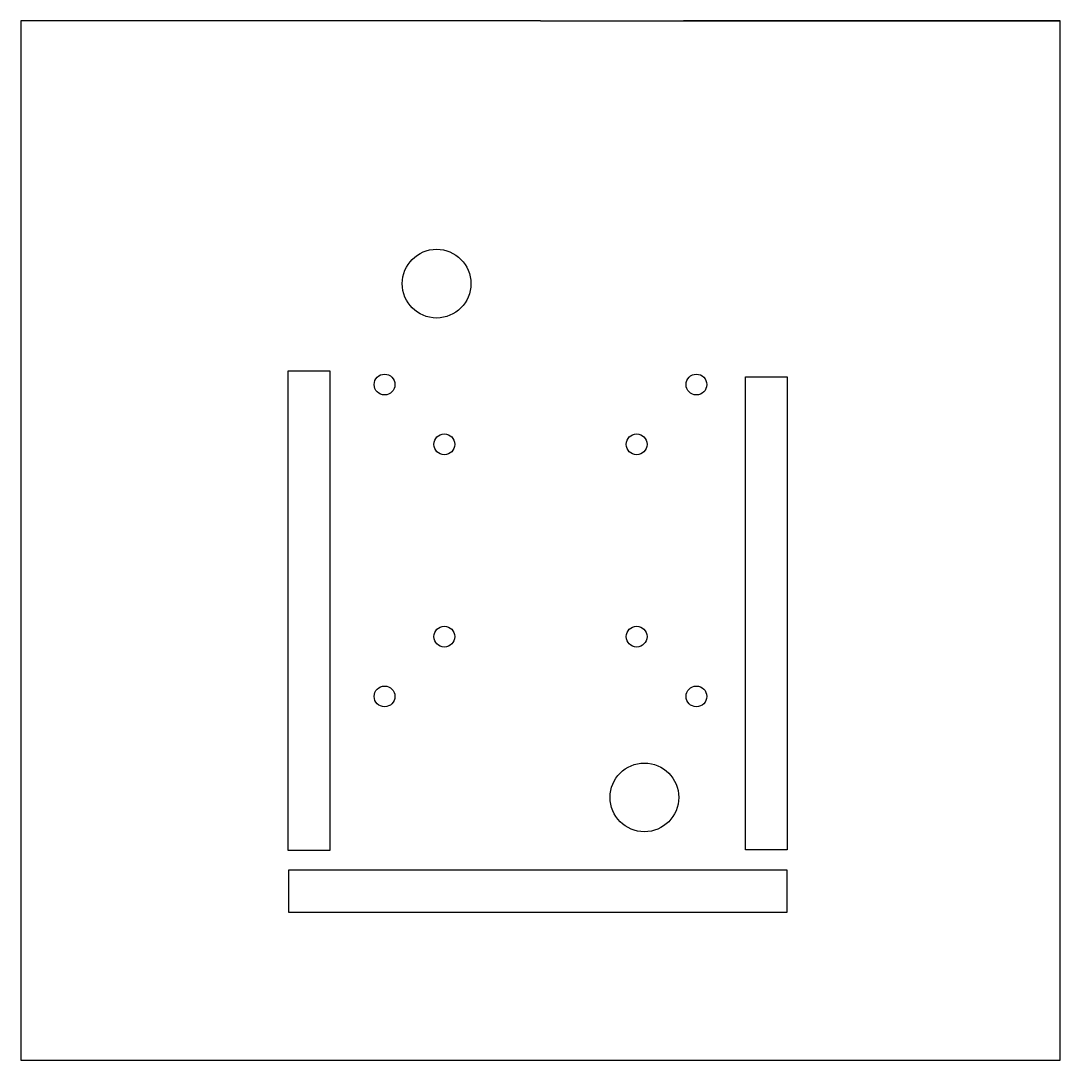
# Model space of a CAD drawing. Header units: millimetres. Extents: x 2372 to 2572, y 1865 to 2065.
import ezdxf

# ---------------------------------------------------------------- set-up
doc = ezdxf.new("R2010")
doc.units = ezdxf.units.MM

msp = doc.modelspace()

# ---------------------------------------------------------------- linework, layer by layer
for p, q in [((2472.46, 2065.05), (2372.46, 2065.05)), ((2372.46, 2065.05), (2372.46, 1865.05)), ((2472.46, 2065.05), (2572.46, 2065.05)), ((2572.46, 2065.05), (2500, 2065.05)), ((2572.46, 1865.05), (2572.46, 2065.05)), ((2372.46, 1865.05), (2572.46, 1865.05))]:
    msp.add_line(p, q)
for points in [[(2423.92, 1997.69), (2431.92, 1997.69), (2431.92, 1905.42), (2423.92, 1905.42)], [(2511.92, 1996.54), (2519.92, 1996.54), (2519.92, 1905.55), (2511.92, 1905.55)], [(2424.03, 1901.7), (2519.88, 1901.7), (2519.88, 1893.45), (2424.03, 1893.45)]]:
    msp.add_lwpolyline(points, close=True)
for centre, radius in [((2452.46, 2014.47), 6.61), ((2442.46, 1995.05), 2), ((2502.46, 1995.05), 2), ((2453.96, 1983.55), 2), ((2490.96, 1983.55), 2), ((2453.96, 1946.55), 2), ((2490.96, 1946.55), 2), ((2442.46, 1935.05), 2), ((2502.46, 1935.05), 2), ((2492.46, 1915.62), 6.61)]:
    msp.add_circle(centre, radius)

doc.saveas('drawing.dxf')
